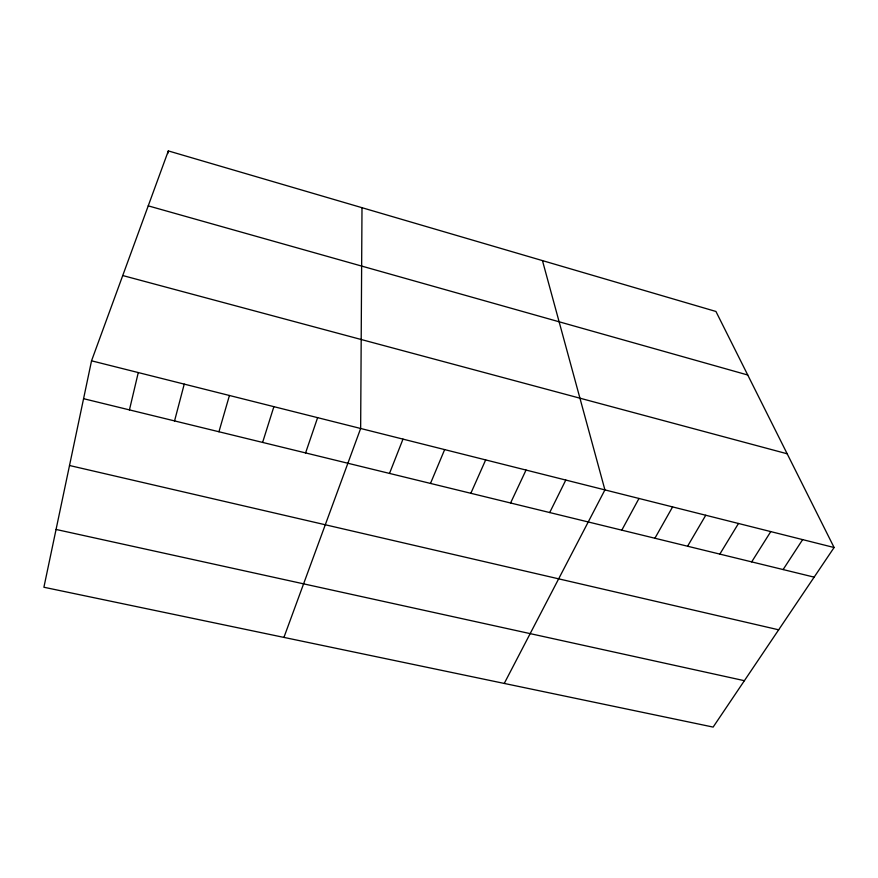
<?xml version="1.0" encoding="UTF-8"?>
<svg xmlns="http://www.w3.org/2000/svg" width="878" height="878" viewBox="0 0 878 878"><rect width="100%" height="100%" fill="white"/><g stroke="black" fill="none" stroke-linecap="round" stroke-linejoin="round"><path stroke-width="1.32" d="M361.999 207.691L360.649 428.475L283.923 637.406M91.542 360.814L43.9 587.25L713.134 727.083L834.1 547.521L715.943 311.471L168.335 150.917L91.542 360.814L834.1 547.521M167.742 153.562L168.335 150.917M129.439 409.894L138.274 372.568M174.557 420.913L184.237 384.125M218.94 431.756L229.432 395.484M262.61 442.424L273.881 406.668M305.588 452.916L317.616 417.654M389.514 473.418L402.991 439.121M430.494 483.427L444.652 449.602M470.849 493.282L485.666 459.907M510.579 502.995L526.043 470.059M549.705 512.554L565.783 480.057M504.257 683.435L604.92 489.891L542.45 260.601M621.8 530.158L638.986 498.463M654.911 538.247L672.592 506.913M687.584 546.226L705.758 515.243M719.839 554.106L738.475 523.475M751.678 561.887L770.774 531.596M783.11 569.559L802.646 539.608M56.06 529.456L744.39 680.691M69.516 465.505L778.654 629.811M83.575 398.689L814.136 577.142M122.744 275.538L787.182 453.783M148.239 205.858L747.749 375.005"/></g></svg>
